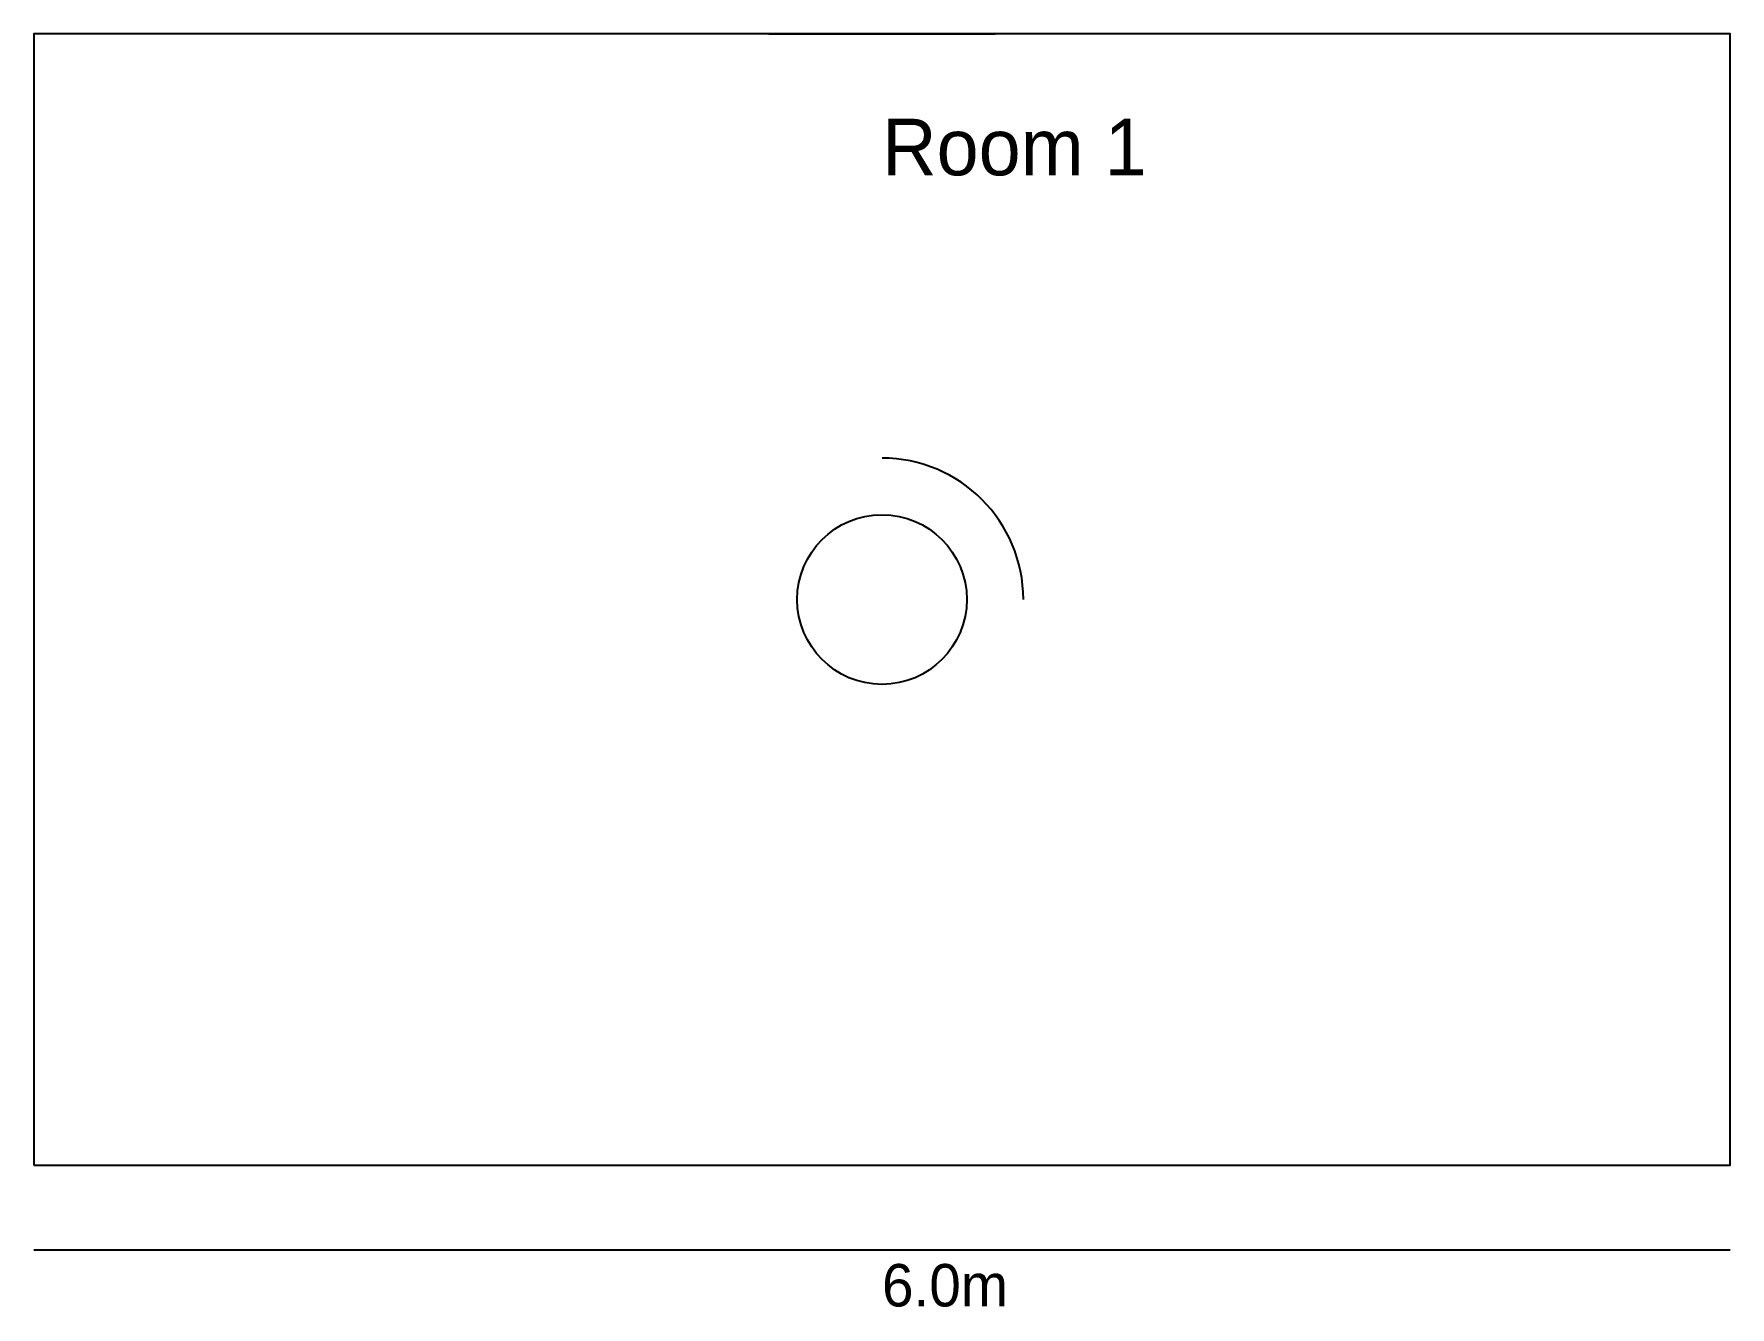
# Model space of a CAD drawing. Header units: metres. Extents: x 0 to 6000, y -502 to 4000.
import ezdxf

# ---------------------------------------------------------------- set-up
doc = ezdxf.new("R2010")
doc.units = ezdxf.units.M
for name, color, linetype in [('A-DOOR', 3, 'Continuous'), ('A-WALL', 1, 'Continuous'), ('A-WINDOW', 4, 'Continuous'), ('DIM', 2, 'Continuous'), ('FURNITURE', 5, 'Continuous'), ('TEXT', 7, 'Continuous')]:
    doc.layers.add(name, color=color, linetype=linetype)

msp = doc.modelspace()

# ---------------------------------------------------------------- linework, layer by layer
at = {"layer": 'A-DOOR'}
msp.add_arc((3000, 2000), 500, 0, 90, dxfattribs=at)
at = {"layer": 'A-WALL'}
msp.add_lwpolyline([(0, 0), (6000, 0), (6000, 4000), (0, 4000), (0, 0)], dxfattribs=at)
at = {"layer": 'A-WINDOW'}
for p, q in [((2600, 4000), (3400, 4000)), ((2600, 0), (3400, 0))]:
    msp.add_line(p, q, dxfattribs=at)
at = {"layer": 'DIM'}
msp.add_line((0, -300), (6000, -300), dxfattribs=at)
at = {"layer": 'FURNITURE'}
msp.add_circle((3000, 2000), 300, dxfattribs=at)

# ---------------------------------------------------------------- texts
at = {"layer": 'DIM'}
msp.add_text('6.0m', height=150, dxfattribs=at).set_placement((3000, -500))
at = {"layer": 'TEXT'}
msp.add_text('Room 1', height=200, dxfattribs=at).set_placement((3000, 3500))

doc.saveas('drawing.dxf')
